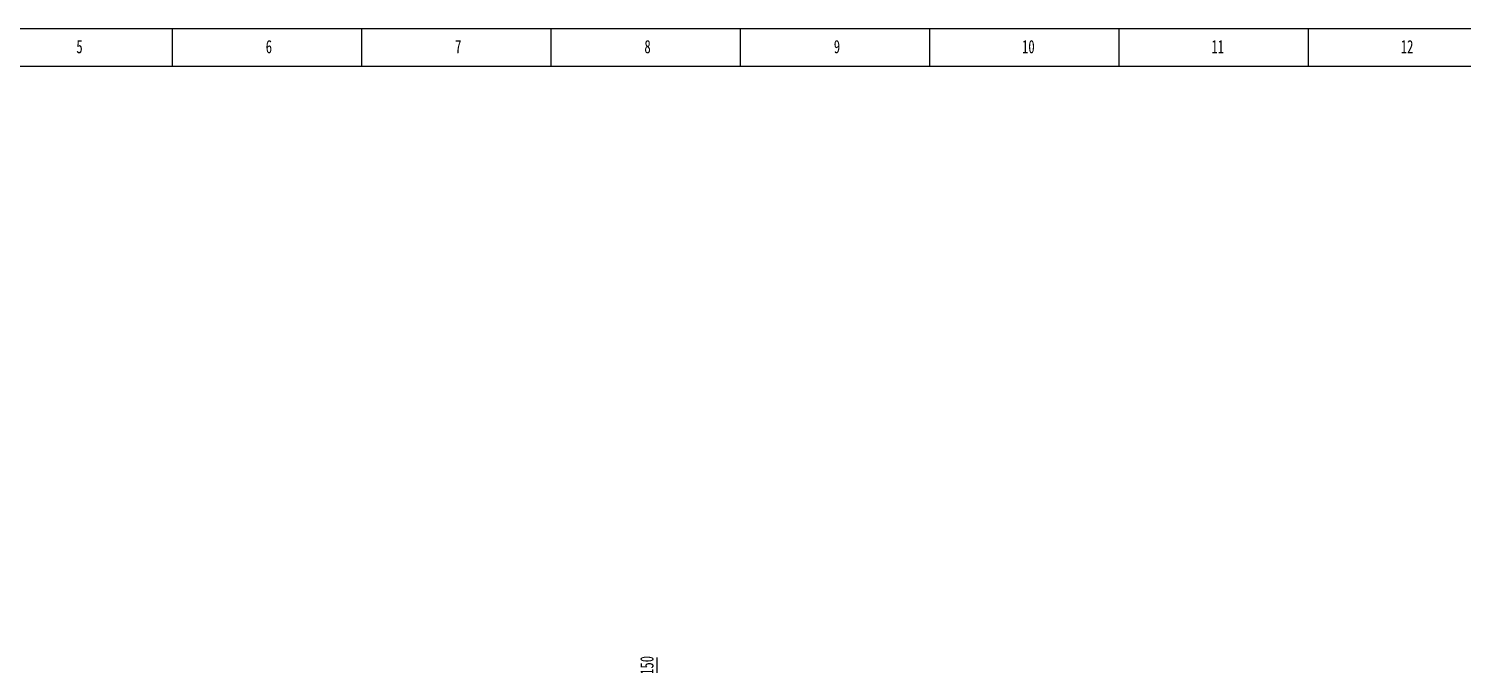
# Model space of a CAD drawing. Header units: millimetres. Extents: x 0 to 1189, y 0 to 841.
# Drawn here: x 214.1 to 592.7, y 673.2 to 841 of the extents above; entities that cross this region are included whole.
import ezdxf

# ---------------------------------------------------------------- set-up
doc = ezdxf.new("R2010")
doc.units = ezdxf.units.MM
doc.layers.add('10', color=7, linetype='Continuous')
doc.layers.add('5', color=7, linetype='Continuous')
doc.styles.add('SLDTEXTSTYLE5', font='TXT', dxfattribs={"width": 0.7})
doc.dimstyles.new('SLDDIMSTYLE0', dxfattribs={"dimtxt": 3.5, "dimasz": 4.08, "dimexe": 0, "dimexo": 0.0625, "dimgap": 0.875, "dimtad": 2, "dimrnd": 1e-09, "dimzin": 12, "dimdsep": 46, "dimtxsty": 'SLDTEXTSTYLE5', "dimsah": 1, "dimcen": 0.09, "dimadec": 0, "dimazin": 3, "dimtfac": 1, "dimtofl": 0, "dimtmove": 0, "dimatfit": 3, "dimfxl": 0, "dimfrac": 2, "dimtolj": 1, "dimtzin": 12, "dimarcsym": 0})

# ---------------------------------------------------------------- blocks, each defined once
blk = doc.blocks.new('_D_2')
at = {"layer": '10'}
for p, q in [((380.11, 647.79), (380.11, 675.02)), ((380.11, 497.79), (380.11, 647.79)), ((376.4, 497.79), (382.11, 497.79))]:
    blk.add_line(p, q, dxfattribs=at)
for points in [[(380.11, 647.79), (379.6, 643.71), (380.62, 643.71)], [(380.11, 497.79), (380.62, 501.87), (379.6, 501.87)]]:
    blk.add_solid(points, dxfattribs=at)
at = {"layer": '10', "insert": (375.6, 670.41), "char_height": 3.5, "attachment_point": 1, "rotation": 90, "style": 'SLDTEXTSTYLE5'}
blk.add_mtext('150', dxfattribs=at)

msp = doc.modelspace()

# ---------------------------------------------------------------- linework, layer by layer
at = {"layer": '5', "color": 7}
msp.add_line((1189, 841), (0, 841), dxfattribs=at)
at = {"layer": '5'}
for p, q in [((252, 841), (252, 831.05)), ((302, 841), (302, 831.05)), ((352, 841), (352, 831.05)), ((402, 841), (402, 831.05)), ((452, 841), (452, 831.05)), ((502, 841), (502, 831.05)), ((552, 841), (552, 831.05))]:
    msp.add_line(p, q, dxfattribs=at)
at = {"layer": '5', "color": 7, "lineweight": 25}
msp.add_line((1179, 831.05), (25, 831.05), dxfattribs=at)

# ---------------------------------------------------------------- texts
at = {"layer": '10', "char_height": 3.5, "attachment_point": 2, "style": 'SLDTEXTSTYLE5'}
for s, insert in [('5', (227.544, 838.015)), ('6', (277.547, 838.015)), ('7', (327.547, 838.015)), ('8', (377.547, 838.015)), ('9', (427.547, 838.015)), ('10', (478.089, 838.015)), ('11', (528.089, 838.015)), ('12', (578.089, 838.015))]:
    msp.add_mtext(s, dxfattribs=dict(at, insert=insert))

# ---------------------------------------------------------------- dimensions: what is measured, and where the dimension line sits
at = {"layer": '10'}
dim = msp.add_linear_dim(base=(377.945, 647.794), p1=(376.4, 497.794), p2=(526.4, 647.794), angle=90, dimstyle='SLDDIMSTYLE0', dxfattribs=at)
dim.commit()
dim.dimension.update_dxf_attribs({"geometry": '_D_2', "text_midpoint": (377.945, 672.711), "dimtype": 160})

doc.saveas('drawing.dxf')
